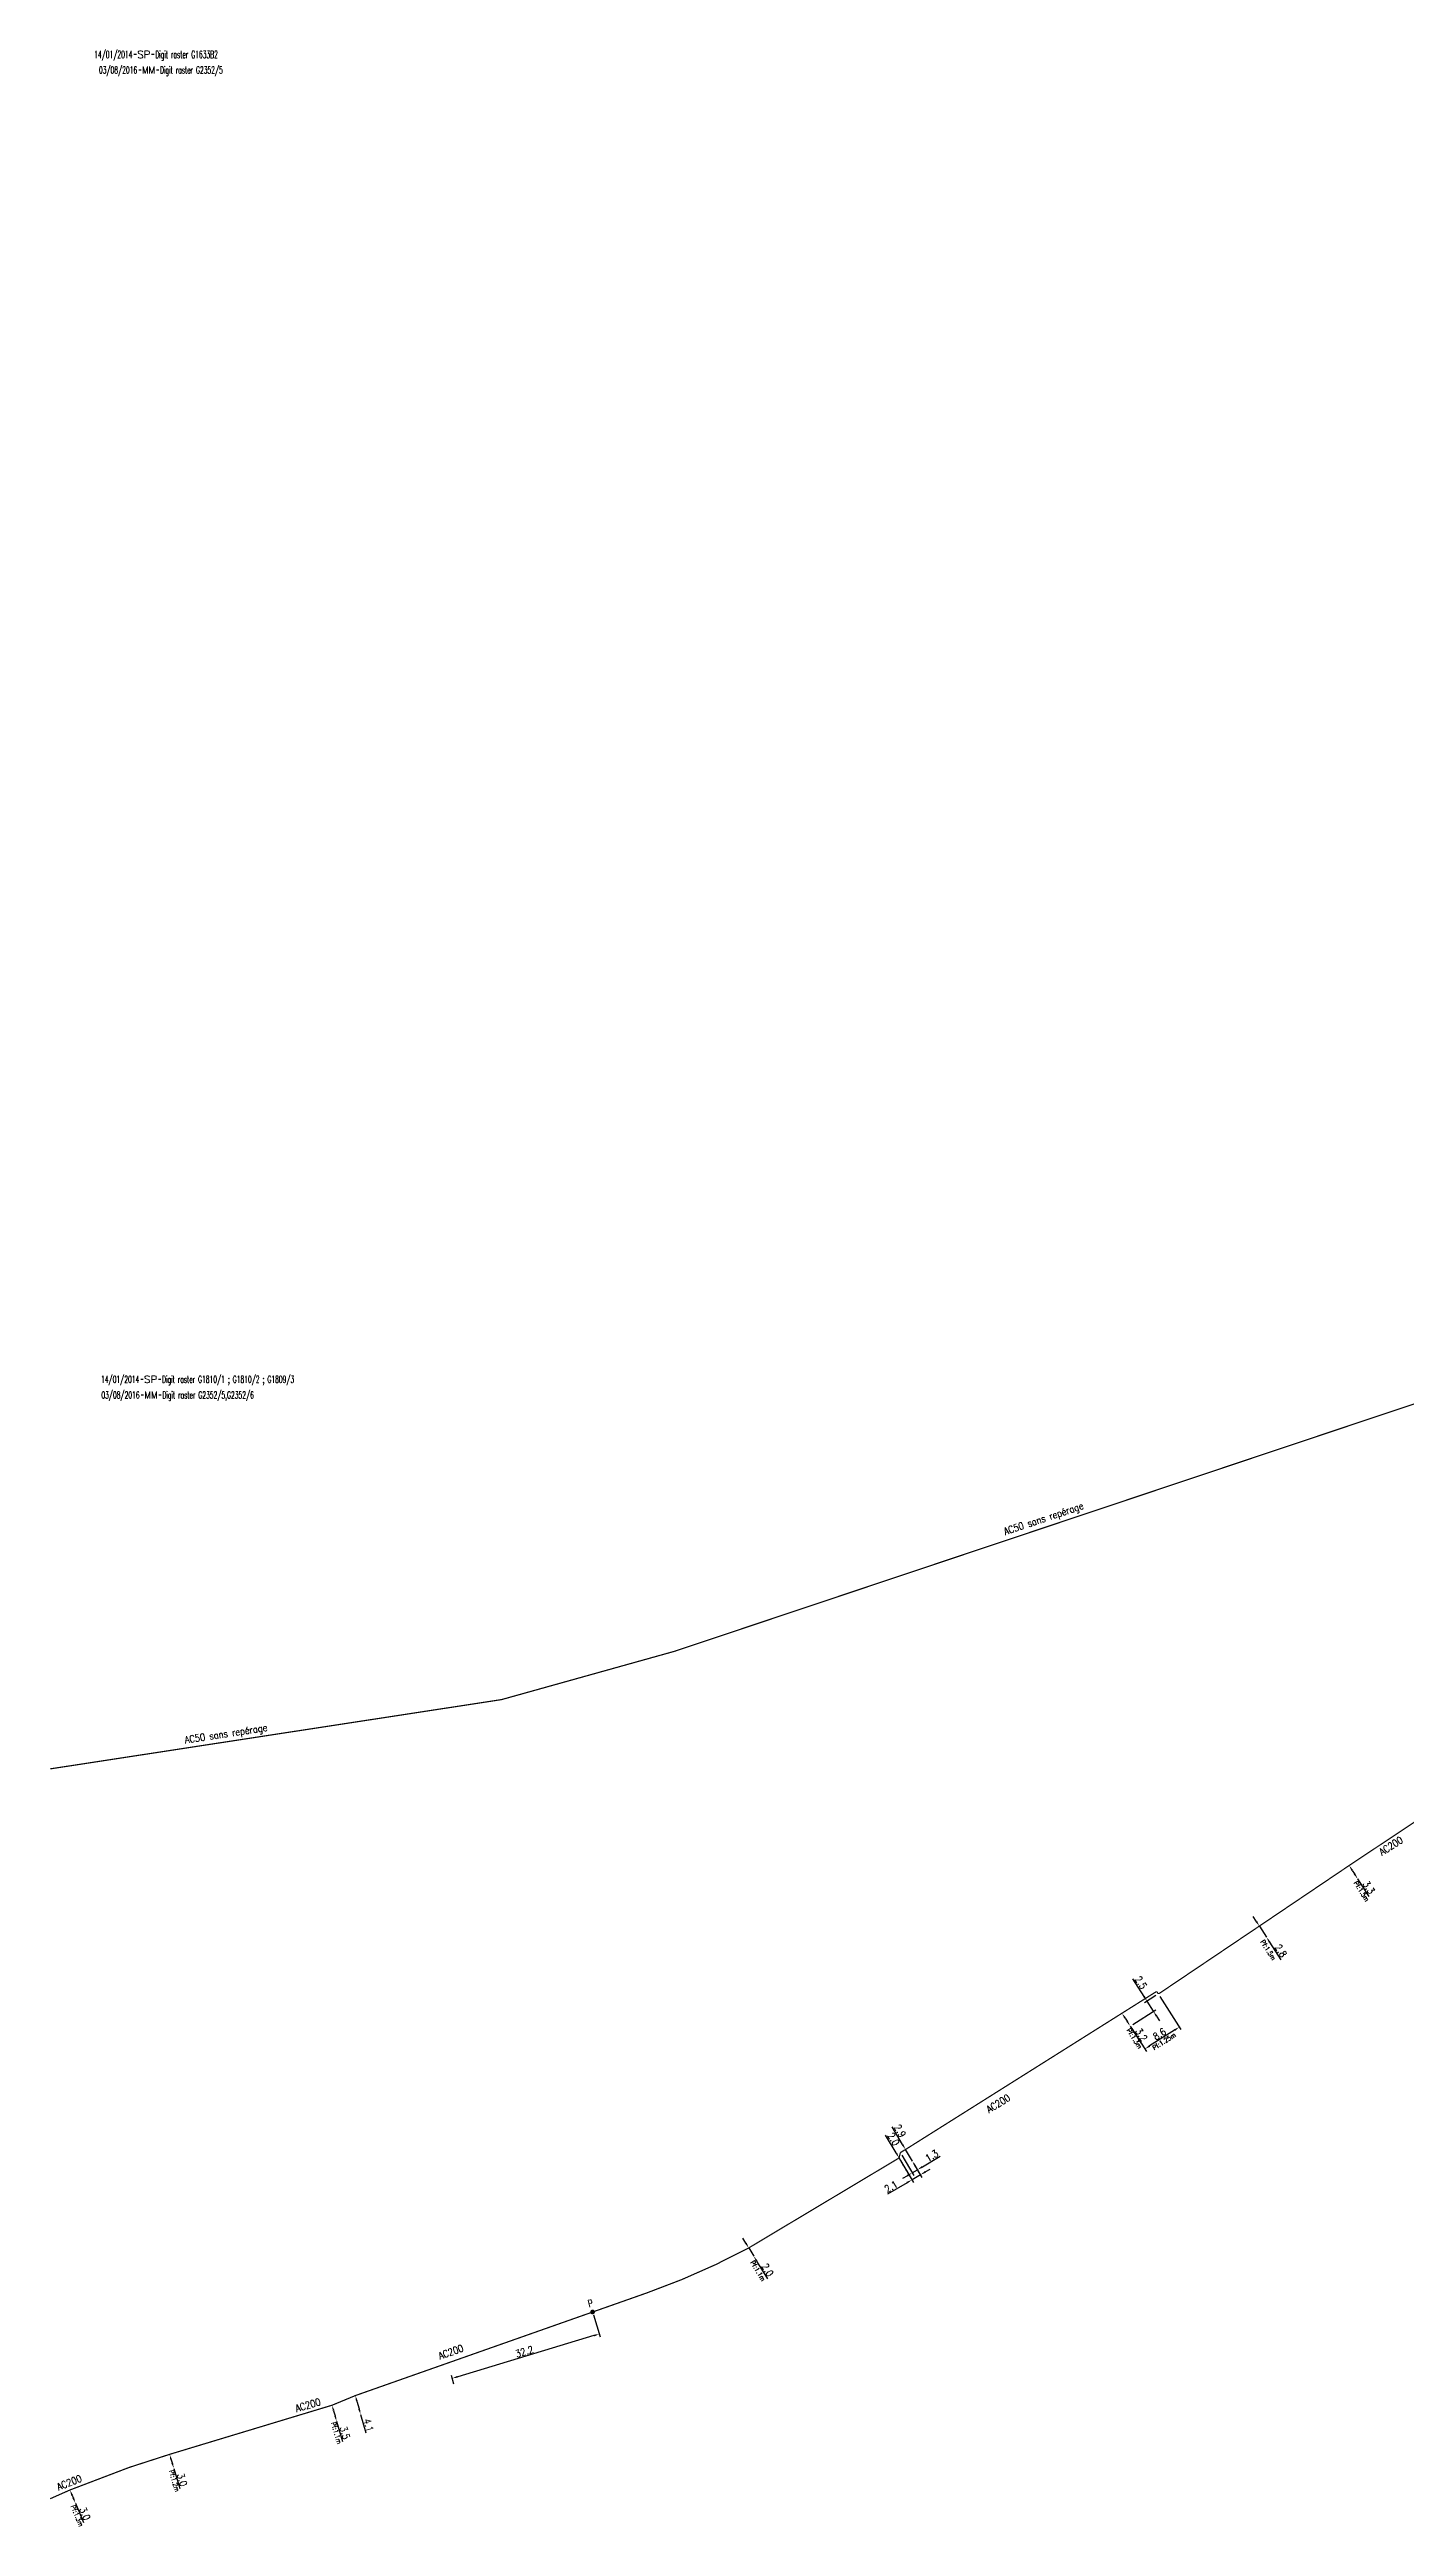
# Model space of a CAD drawing. Header units: millimetres. Extents: x 132993 to 134000, y 129004 to 130000.
# Drawn here: x 133000 to 133284, y 129471 to 129990 of the extents above; entities that cross this region are included whole.
import ezdxf
from ezdxf.enums import TextEntityAlignment as Align

# ---------------------------------------------------------------- set-up
doc = ezdxf.new("R2010")
doc.units = ezdxf.units.MM
doc.header["$PDMODE"] = 34
doc.layers.get('0').update_dxf_attribs({"linetype": 'CONTINUOUS'})
doc.layers.get('DefPoints').update_dxf_attribs({"linetype": 'CONTINUOUS', "lineweight": 0})
for name, color, linetype in [('G_120', 4, 'CONTINUOUS'), ('G_300', 7, 'CONTINUOUS'), ('G_910', 7, 'CONTINUOUS')]:
    doc.layers.add(name, color=color, linetype=linetype)
doc.styles.add('G_ROMANS', font='ROMANS.SHX', dxfattribs={"width": 0.75})
doc.styles.get("Standard").update_dxf_attribs({"font": 'romans.shx', "width": 0.85})
doc.linetypes.add('G_CROSS_COUNTRY', pattern='A,8,-7.08,["CROSS COUNTRY",Standard,S=1,R=0,X=-6.34,Y=-0.5],-7.08', length=22.16)
doc.linetypes.add('G_typB_AP', pattern='A,5,-0.3,["o",Standard,S=1.5,R=0,X=0,Y=-0.5],-1.65', length=6.95)
doc.dimstyles.get("Standard").update_dxf_attribs({"dimtxt": 1.5, "dimasz": 1.2, "dimexe": 0.625, "dimexo": 0.625, "dimgap": 0.25, "dimtad": 1, "dimdec": 1, "dimzin": 0, "dimdsep": 46, "dimtxsty": 'Standard', "dimcen": -0.5, "dimadec": 0, "dimazin": 0, "dimtfac": 1, "dimtdec": 1, "dimtmove": 0, "dimatfit": 3, "dimfxl": 0, "dimtolj": 1, "dimtzin": 0, "dimarcsym": 0})

# ---------------------------------------------------------------- blocks, each defined once
blk = doc.blocks.new('*D133')
at = {"layer": 'DefPoints', "color": 0, "linetype": 'Continuous', "transparency": 16777216}
for p in [(133272.36, 129609.09), (133274.14, 129606.31), (133274.14, 129606.31)]:
    blk.add_point(p, dxfattribs=at)
at = {"layer": 'G_120', "color": 0, "linetype": 'Continuous', "lineweight": -2, "transparency": 16777216}
for p, q in [((133273.01, 129608.08), (133273.49, 129607.32)), ((133274.14, 129606.31), (133276.49, 129602.63))]:
    blk.add_line(p, q, dxfattribs=at)
at = {"layer": 'G_120', "color": 0, "linetype": 'Continuous', "transparency": 16777216}
for points in [[(133273.17, 129608.19), (133272.84, 129607.97), (133272.36, 129609.09)], [(133273.66, 129607.43), (133273.32, 129607.21), (133274.14, 129606.31)]]:
    blk.add_solid(points, dxfattribs=at)
at = {"layer": 'G_120', "color": 0, "linetype": 'Continuous', "transparency": 16777216, "insert": (133276.48, 129604.5), "char_height": 1.5, "attachment_point": 5, "rotation": 302.5698}
blk.add_mtext('\\A1;3.3', dxfattribs=at)
blk = doc.blocks.new('*D142')
at = {"layer": 'DefPoints', "color": 0, "linetype": 'Continuous', "transparency": 16777216}
for p in [(133146.47, 129528.91), (133147.51, 129527.2), (133147.51, 129527.2)]:
    blk.add_point(p, dxfattribs=at)
at = {"layer": 'G_120', "color": 0, "linetype": 'Continuous', "lineweight": -2, "transparency": 16777216}
for p, q in [((133145.86, 129529.94), (133145.24, 129530.97)), ((133146.47, 129528.91), (133147.51, 129527.2)), ((133148.13, 129526.17), (133150.38, 129522.43))]:
    blk.add_line(p, q, dxfattribs=at)
at = {"layer": 'G_120', "color": 0, "linetype": 'Continuous', "transparency": 16777216}
for points in [[(133146.03, 129530.04), (133145.68, 129529.84), (133146.47, 129528.91)], [(133148.3, 129526.28), (133147.96, 129526.07), (133147.51, 129527.2)]]:
    blk.add_solid(points, dxfattribs=at)
at = {"layer": 'G_120', "color": 0, "linetype": 'Continuous', "transparency": 16777216, "insert": (133150.42, 129524.3), "char_height": 1.5, "attachment_point": 5, "rotation": 301.0828}
blk.add_mtext('\\A1;2.0', dxfattribs=at)
blk = doc.blocks.new('*D143')
at = {"layer": 'DefPoints', "color": 0, "linetype": 'Continuous', "transparency": 16777216}
for p in [(133113.74, 129515.48), (133084.3, 129501.57), (133084.86, 129499.73)]:
    blk.add_point(p, dxfattribs=at)
at = {"layer": 'G_300', "color": 0, "linetype": 'Continuous', "lineweight": -2, "transparency": 16777216}
for p, q in [((133113.92, 129514.88), (133115.31, 129510.27)), ((133113.98, 129510.52), (133085.45, 129501.91)), ((133084.67, 129500.33), (133084.12, 129502.17))]:
    blk.add_line(p, q, dxfattribs=at)
at = {"layer": 'G_300', "color": 0, "linetype": 'Continuous', "transparency": 16777216}
for points in [[(133113.92, 129510.71), (133114.04, 129510.33), (133115.13, 129510.86)], [(133085.39, 129502.1), (133085.51, 129501.72), (133084.3, 129501.57)]]:
    blk.add_solid(points, dxfattribs=at)
at = {"layer": 'G_300', "color": 0, "linetype": 'Continuous', "transparency": 16777216, "insert": (133099.43, 129507.17), "char_height": 1.5, "attachment_point": 5, "rotation": 16.783}
blk.add_mtext('\\A1;32.2', dxfattribs=at)
blk = doc.blocks.new('*D144')
at = {"layer": 'DefPoints', "color": 0, "linetype": 'Continuous', "transparency": 16777216}
for p in [(133063.99, 129497.95), (133065.1, 129494), (133065.1, 129494)]:
    blk.add_point(p, dxfattribs=at)
at = {"layer": 'G_120', "color": 0, "linetype": 'Continuous', "lineweight": -2, "transparency": 16777216}
for p, q in [((133064.31, 129496.79), (133064.77, 129495.16)), ((133065.1, 129494), (133066.18, 129490.15))]:
    blk.add_line(p, q, dxfattribs=at)
at = {"layer": 'G_120', "color": 0, "linetype": 'Continuous', "transparency": 16777216}
for points in [[(133064.5, 129496.85), (133064.12, 129496.74), (133063.99, 129497.95)], [(133064.97, 129495.21), (133064.58, 129495.1), (133065.1, 129494)]]:
    blk.add_solid(points, dxfattribs=at)
at = {"layer": 'G_120', "color": 0, "linetype": 'Continuous', "transparency": 16777216, "insert": (133066.77, 129491.77), "char_height": 1.5, "attachment_point": 5, "rotation": 285.7307}
blk.add_mtext('\\A1;4.1', dxfattribs=at)
blk = doc.blocks.new('*D145')
at = {"layer": 'DefPoints', "color": 0, "linetype": 'Continuous', "transparency": 16777216}
for p in [(133059.11, 129495.93), (133060.07, 129492.57), (133060.07, 129492.57)]:
    blk.add_point(p, dxfattribs=at)
at = {"layer": 'G_120', "color": 0, "linetype": 'Continuous', "lineweight": -2, "transparency": 16777216}
for p, q in [((133059.44, 129494.78), (133059.74, 129493.72)), ((133060.07, 129492.57), (133061.27, 129488.36))]:
    blk.add_line(p, q, dxfattribs=at)
at = {"layer": 'G_120', "color": 0, "linetype": 'Continuous', "transparency": 16777216}
for points in [[(133059.63, 129494.83), (133059.25, 129494.72), (133059.11, 129495.93)], [(133059.93, 129493.77), (133059.55, 129493.66), (133060.07, 129492.57)]]:
    blk.add_solid(points, dxfattribs=at)
at = {"layer": 'G_120', "color": 0, "linetype": 'Continuous', "transparency": 16777216, "insert": (133061.8, 129490.16), "char_height": 1.5, "attachment_point": 5, "rotation": 285.9611}
blk.add_mtext('\\A1;3.5', dxfattribs=at)
blk = doc.blocks.new('*D146')
at = {"layer": 'DefPoints', "color": 0, "linetype": 'Continuous', "transparency": 16777216}
for p in [(133025.05, 129485.63), (133025.93, 129482.68), (133025.93, 129482.68)]:
    blk.add_point(p, dxfattribs=at)
at = {"layer": 'G_120', "color": 0, "linetype": 'Continuous', "lineweight": -2, "transparency": 16777216}
for p, q in [((133025.39, 129484.48), (133025.59, 129483.83)), ((133025.93, 129482.68), (133027.17, 129478.49))]:
    blk.add_line(p, q, dxfattribs=at)
at = {"layer": 'G_120', "color": 0, "linetype": 'Continuous', "transparency": 16777216}
for points in [[(133025.59, 129484.53), (133025.2, 129484.42), (133025.05, 129485.63)], [(133025.78, 129483.89), (133025.39, 129483.77), (133025.93, 129482.68)]]:
    blk.add_solid(points, dxfattribs=at)
at = {"layer": 'G_120', "color": 0, "linetype": 'Continuous', "transparency": 16777216, "insert": (133027.67, 129480.29), "char_height": 1.5, "attachment_point": 5, "rotation": 286.472}
blk.add_mtext('\\A1;3.0', dxfattribs=at)
blk = doc.blocks.new('*D147')
at = {"layer": 'DefPoints', "color": 0, "linetype": 'Continuous', "transparency": 16777216}
for p in [(133004.16, 129478.16), (133004.16, 129478.16), (133005.31, 129475.39)]:
    blk.add_point(p, dxfattribs=at)
at = {"layer": 'G_120', "color": 0, "linetype": 'Continuous', "lineweight": -2, "transparency": 16777216}
for p, q in [((133004.62, 129477.05), (133004.85, 129476.49)), ((133005.31, 129475.39), (133006.97, 129471.35))]:
    blk.add_line(p, q, dxfattribs=at)
at = {"layer": 'G_120', "color": 0, "linetype": 'Continuous', "transparency": 16777216}
for points in [[(133004.8, 129477.12), (133004.43, 129476.97), (133004.16, 129478.16)], [(133005.03, 129476.57), (133004.66, 129476.42), (133005.31, 129475.39)]]:
    blk.add_solid(points, dxfattribs=at)
at = {"layer": 'G_120', "color": 0, "linetype": 'Continuous', "transparency": 16777216, "insert": (133007.29, 129473.19), "char_height": 1.5, "attachment_point": 5, "rotation": 292.441}
blk.add_mtext('\\A1;3.0', dxfattribs=at)
blk = doc.blocks.new('G_300_12')
at = {"color": 0, "linetype": 'Continuous', "lineweight": 0, "const_width": 0.497, "flags": 128}
blk.add_lwpolyline([(-0.25, 0, 1), (0.25, 0, 1)], format="xyb", close=True, dxfattribs=at)
at = {"color": 0, "linetype": 'Continuous', "lineweight": 0, "style": 'G_ROMANS', "width": 0.75}
blk.add_text('P', height=1.5, dxfattribs=at).set_placement((0, 1.85), align=Align.MIDDLE)
at = {"color": 0, "linetype": 'Continuous', "lineweight": 0, "style": 'G_ROMANS', "width": 0.75, "flags": 3}
for tag, p in [('DEF_LEG', (0, -5)), ('DEF_COUP', (0, -7.5)), ('DEF_TYPE', (0, -10))]:
    blk.add_attdef(tag, text='', height=1.2, dxfattribs=at).set_placement(p, align=Align.MIDDLE)
blk = doc.blocks.new('*D148')
at = {"layer": 'DefPoints', "color": 0, "linetype": 'Continuous', "transparency": 16777216}
for p in [(133179.34, 129549.54), (133180.79, 129547.09), (133180.79, 129547.09)]:
    blk.add_point(p, dxfattribs=at)
at = {"layer": 'G_120', "color": 0, "linetype": 'Continuous', "lineweight": -2, "transparency": 16777216}
for p, q in [((133178.73, 129550.58), (133176.54, 129554.29)), ((133180.79, 129547.09), (133179.34, 129549.54)), ((133181.4, 129546.06), (133182.01, 129545.02))]:
    blk.add_line(p, q, dxfattribs=at)
at = {"layer": 'G_120', "color": 0, "linetype": 'Continuous', "transparency": 16777216}
for points in [[(133178.9, 129550.68), (133178.56, 129550.48), (133179.34, 129549.54)], [(133181.57, 129546.16), (133181.23, 129545.96), (133180.79, 129547.09)]]:
    blk.add_solid(points, dxfattribs=at)
at = {"layer": 'G_120', "color": 0, "linetype": 'Continuous', "transparency": 16777216, "insert": (133178.19, 129553.46), "char_height": 1.5, "attachment_point": 5, "rotation": 300.5438}
blk.add_mtext('\\A1;2.9', dxfattribs=at)
blk = doc.blocks.new('*D149')
at = {"layer": 'DefPoints', "color": 0, "linetype": 'Continuous', "transparency": 16777216}
for p in [(133178.26, 129548.91), (133180.79, 129547.09), (133181.85, 129545.3)]:
    blk.add_point(p, dxfattribs=at)
at = {"layer": 'G_120', "color": 0, "linetype": 'Continuous', "lineweight": -2, "transparency": 16777216}
for p, q in [((133178.58, 129548.37), (133181.09, 129544.13)), ((133179.74, 129544.06), (133178.7, 129543.45)), ((133180.77, 129544.67), (133181.85, 129545.3)), ((133181.11, 129546.55), (133182.16, 129544.76)), ((133182.88, 129545.91), (133186.63, 129548.13))]:
    blk.add_line(p, q, dxfattribs=at)
at = {"layer": 'G_120', "color": 0, "linetype": 'Continuous', "transparency": 16777216}
for points in [[(133179.63, 129544.23), (133179.84, 129543.88), (133180.77, 129544.67)], [(133182.78, 129546.08), (133182.98, 129545.74), (133181.85, 129545.3)]]:
    blk.add_solid(points, dxfattribs=at)
at = {"layer": 'G_120', "color": 0, "linetype": 'Continuous', "transparency": 16777216, "insert": (133184.84, 129548.23), "char_height": 1.5, "attachment_point": 5, "rotation": 30.5438}
blk.add_mtext('\\A1;1.3', dxfattribs=at)
blk = doc.blocks.new('*D150')
at = {"layer": 'DefPoints', "color": 0, "linetype": 'Continuous', "transparency": 16777216}
for p in [(133178, 129547.78), (133180.79, 129547.09), (133182.47, 129544.24)]:
    blk.add_point(p, dxfattribs=at)
at = {"layer": 'G_120', "color": 0, "linetype": 'Continuous', "lineweight": -2, "transparency": 16777216}
for p, q in [((133178.32, 129547.25), (133181.02, 129542.66)), ((133182.47, 129544.24), (133180.71, 129543.2)), ((133181.11, 129546.55), (133182.79, 129543.7)), ((133183.5, 129544.85), (133184.54, 129545.46)), ((133179.67, 129542.59), (133175.59, 129540.18))]:
    blk.add_line(p, q, dxfattribs=at)
at = {"layer": 'G_120', "color": 0, "linetype": 'Continuous', "transparency": 16777216}
for points in [[(133183.4, 129545.02), (133183.61, 129544.68), (133182.47, 129544.24)], [(133179.57, 129542.76), (133179.77, 129542.42), (133180.71, 129543.2)]]:
    blk.add_solid(points, dxfattribs=at)
at = {"layer": 'G_120', "color": 0, "linetype": 'Continuous', "transparency": 16777216, "insert": (133176.29, 129541.76), "char_height": 1.5, "attachment_point": 5, "rotation": 30.5438}
blk.add_mtext('\\A1;2.1', dxfattribs=at)
blk = doc.blocks.new('*D151')
at = {"layer": 'DefPoints', "color": 0, "linetype": 'Continuous', "transparency": 16777216}
for p in [(133178, 129547.78), (133179.02, 129546.06), (133179.02, 129546.06)]:
    blk.add_point(p, dxfattribs=at)
at = {"layer": 'G_120', "color": 0, "linetype": 'Continuous', "lineweight": -2, "transparency": 16777216}
for p, q in [((133177.39, 129548.82), (133175.17, 129552.58)), ((133179.02, 129546.06), (133178, 129547.78)), ((133179.63, 129545.03), (133180.24, 129543.99))]:
    blk.add_line(p, q, dxfattribs=at)
at = {"layer": 'G_120', "color": 0, "linetype": 'Continuous', "transparency": 16777216}
for points in [[(133177.56, 129548.92), (133177.22, 129548.72), (133178, 129547.78)], [(133179.8, 129545.13), (133179.45, 129544.93), (133179.02, 129546.06)]]:
    blk.add_solid(points, dxfattribs=at)
at = {"layer": 'G_120', "color": 0, "linetype": 'Continuous', "transparency": 16777216, "insert": (133176.84, 129551.72), "char_height": 1.5, "attachment_point": 5, "rotation": 300.5438}
blk.add_mtext('\\A1;2.0', dxfattribs=at)
blk = doc.blocks.new('*D152')
at = {"layer": 'DefPoints', "color": 0, "linetype": 'Continuous', "transparency": 16777216}
for p in [(133224.73, 129578.12), (133226.45, 129575.42), (133226.45, 129575.42)]:
    blk.add_point(p, dxfattribs=at)
at = {"layer": 'G_120', "color": 0, "linetype": 'Continuous', "lineweight": -2, "transparency": 16777216}
for p, q in [((133225.38, 129577.11), (133225.81, 129576.44)), ((133226.45, 129575.42), (133228.8, 129571.73))]:
    blk.add_line(p, q, dxfattribs=at)
at = {"layer": 'G_120', "color": 0, "linetype": 'Continuous', "transparency": 16777216}
for points in [[(133225.54, 129577.22), (133225.21, 129577), (133224.73, 129578.12)], [(133225.97, 129576.54), (133225.64, 129576.33), (133226.45, 129575.42)]]:
    blk.add_solid(points, dxfattribs=at)
at = {"layer": 'G_120', "color": 0, "linetype": 'Continuous', "transparency": 16777216, "insert": (133228.79, 129573.61), "char_height": 1.5, "attachment_point": 5, "rotation": 302.4567}
blk.add_mtext('\\A1;3.2', dxfattribs=at)
blk = doc.blocks.new('*D153')
at = {"layer": 'DefPoints', "color": 0, "linetype": 'Continuous', "transparency": 16777216}
for p in [(133232.35, 129582.18), (133226.45, 129575.42), (133229.51, 129570.61)]:
    blk.add_point(p, dxfattribs=at)
at = {"layer": 'G_120', "color": 0, "linetype": 'Continuous', "lineweight": -2, "transparency": 16777216}
for p, q in [((133232.68, 129581.65), (133237.1, 129574.7)), ((133226.78, 129574.9), (133229.85, 129570.08)), ((133235.75, 129574.58), (133230.52, 129571.25))]:
    blk.add_line(p, q, dxfattribs=at)
at = {"layer": 'G_120', "color": 0, "linetype": 'Continuous', "transparency": 16777216}
for points in [[(133235.65, 129574.75), (133235.86, 129574.41), (133236.77, 129575.22)], [(133230.42, 129571.42), (133230.63, 129571.08), (133229.51, 129570.61)]]:
    blk.add_solid(points, dxfattribs=at)
at = {"layer": 'G_120', "color": 0, "linetype": 'Continuous', "transparency": 16777216, "insert": (133232.6, 129573.76), "char_height": 1.5, "attachment_point": 5, "rotation": 32.4567}
blk.add_mtext('\\A1;8.6', dxfattribs=at)
blk = doc.blocks.new('*D154')
at = {"layer": 'DefPoints', "color": 0, "linetype": 'Continuous', "transparency": 16777216}
for p in [(133232.36, 129582.15), (133226.45, 129575.42), (133231.33, 129578.53)]:
    blk.add_point(p, dxfattribs=at)
at = {"layer": 'G_120', "color": 0, "linetype": 'Continuous', "lineweight": -2, "transparency": 16777216}
for p, q in [((133229.35, 129581.65), (133227, 129585.34)), ((133231.84, 129581.81), (133229.46, 129580.3)), ((133231.33, 129578.53), (133229.99, 129580.64)), ((133226.98, 129575.76), (133231.86, 129578.86)), ((133231.98, 129577.52), (133232.62, 129576.5))]:
    blk.add_line(p, q, dxfattribs=at)
at = {"layer": 'G_120', "color": 0, "linetype": 'Continuous', "transparency": 16777216}
for points in [[(133229.52, 129581.76), (133229.18, 129581.54), (133229.99, 129580.64)], [(133232.14, 129577.62), (133231.81, 129577.41), (133231.33, 129578.53)]]:
    blk.add_solid(points, dxfattribs=at)
at = {"layer": 'G_120', "color": 0, "linetype": 'Continuous', "transparency": 16777216, "insert": (133228.7, 129584.54), "char_height": 1.5, "attachment_point": 5, "rotation": 302.4567}
blk.add_mtext('\\A1;2.5', dxfattribs=at)
blk = doc.blocks.new('*D155')
at = {"layer": 'DefPoints', "color": 0, "linetype": 'Continuous', "transparency": 16777216}
for p in [(133253.53, 129596.39), (133255.04, 129594.04), (133255.04, 129594.04)]:
    blk.add_point(p, dxfattribs=at)
at = {"layer": 'G_120', "color": 0, "linetype": 'Continuous', "lineweight": -2, "transparency": 16777216}
for p, q in [((133252.88, 129597.4), (133252.23, 129598.41)), ((133253.53, 129596.39), (133255.04, 129594.04)), ((133255.69, 129593.03), (133258.05, 129589.35))]:
    blk.add_line(p, q, dxfattribs=at)
at = {"layer": 'G_120', "color": 0, "linetype": 'Continuous', "transparency": 16777216}
for points in [[(133253.05, 129597.51), (133252.71, 129597.29), (133253.53, 129596.39)], [(133255.86, 129593.14), (133255.52, 129592.92), (133255.04, 129594.04)]]:
    blk.add_solid(points, dxfattribs=at)
at = {"layer": 'G_120', "color": 0, "linetype": 'Continuous', "transparency": 16777216, "insert": (133258.04, 129591.22), "char_height": 1.5, "attachment_point": 5, "rotation": 302.7293}
blk.add_mtext('\\A1;2.8', dxfattribs=at)
blk = doc.blocks.new('GIS_MODF')
at = {"color": 0, "linetype": 'Continuous', "flags": 128}
for points in [[(-2.18, -0.01), (-1.68, -0.01)], [(1.52, -0.01), (2.02, -0.01)]]:
    blk.add_lwpolyline(points, dxfattribs=at)
at = {"color": 0, "linetype": 'Continuous', "width": 0.5}
blk.add_attdef('DATE', text='', height=1.5, dxfattribs=at).set_placement((-2.5, -0.8), align=Align.RIGHT)
at = {"color": 0, "linetype": 'Continuous', "width": 1.771291}
blk.add_attdef('USER', text='', height=1.5, dxfattribs=at).set_placement((-1.51, -0.8), (1.28, -0.8), align=Align.FIT)
at = {"color": 0, "linetype": 'Continuous', "width": 0.5}
blk.add_attdef('DESC', (2.29, -0.8), '', height=1.5, dxfattribs=at)

msp = doc.modelspace()

# ---------------------------------------------------------------- linework, layer by layer
at = {"layer": 'G_120', "linetype": 'G_CROSS_COUNTRY', "flags": 128}
msp.add_lwpolyline([(133000, 129629.35, 0.25, 0.25, 0), (133000, 129629.35, 0.25, 0.25, 0), (133094.65, 129643.88, 0.25, 0.25, 0), (133130.96, 129654.02, 0.25, 0.25, 0), (133326.06, 129719.28, 0.25, 0.25, 0), (133349.79, 129733.79, 0.25, 0.25, 0), (133362.3, 129747.24, 0.25, 0.25, 0), (133375.93, 129763.56, 0.25, 0.25, 0), (133383.25, 129775.97, 0.25, 0.25, 0), (133388.43, 129788.35, 0.25, 0.25, 0), (133394.94, 129811.23, 0.25, 0.25, 0), (133416.28, 129903.03, 0.25, 0.25, 0), (133421.25, 129923.1, 0, 0, 0)], format="xyseb", dxfattribs=at)
at = {"layer": 'G_120', "linetype": 'G_typB_AP', "const_width": 0.25, "flags": 128}
msp.add_lwpolyline([(133831.86, 129653.15), (133829.57, 129652.27), (133808.08, 129665.57), (133790.76, 129676.29), (133785.26, 129679.21), (133785.06, 129679.25), (133767.5, 129683.71), (133761.52, 129684.2), (133751.95, 129682.83), (133748.63, 129681.83), (133738.14, 129678.66), (133716.46, 129671.1), (133714.36, 129670.37), (133704.06, 129666.84), (133704.06, 129666.84), (133704.06, 129666.84), (133704.06, 129666.84), (133699.08, 129665.14), (133686.38, 129663.25), (133686.38, 129663.25), (133610.78, 129667.16), (133610.78, 129667.16, 0.026949), (133592.48, 129667.46), (133592.48, 129667.46), (133586.59, 129667.17), (133550.71, 129663.18), (133550.71, 129663.18, 0.031415), (133532.04, 129659.67), (133523.72, 129657.56), (133501.14, 129651.73), (133492.43, 129649.31), (133475.67, 129644.65), (133440.64, 129635.52), (133425.32, 129632.2), (133336.42, 129627.33), (133317.34, 129625.74), (133291.78, 129621.96), (133291.08, 129621.54), (133272.36, 129609.09), (133253.53, 129596.39), (133253.53, 129596.39), (133232.58, 129582.29, -0.421964), (133232.23, 129582.36), (133232.14, 129582.49, 0.412875), (133231.8, 129582.57), (133224.73, 129578.12), (133200.08, 129562.6), (133179.34, 129549.54), (133179.34, 129549.54), (133179.34, 129549.54), (133178.45, 129549.02, 0.204518), (133178.22, 129548.7), (133178.05, 129547.99, -0.202887), (133177.82, 129547.67), (133146.47, 129528.91), (133146.47, 129528.91), (133146.47, 129528.91, -0.038329), (133125.17, 129519.5), (133063.99, 129497.95), (133059.11, 129495.93), (133025.05, 129485.63), (133016.58, 129482.89), (133004.16, 129478.16), (133000, 129476.32)], format="xyb", dxfattribs=at)

# ---------------------------------------------------------------- block references
at = {"layer": 'G_300', "rotation": 14.20083973320499}
msp.add_blockref('G_300_12', (133113.74, 129515.48), dxfattribs=at)
at = {"layer": 'G_910'}
ref = msp.add_blockref('GIS_MODF', (133019.76, 129988.86), dxfattribs=at)
ref.add_attrib('DATE', '14/01/2014', dxfattribs={"layer": '0', "color": 0, "linetype": 'Continuous', "height": 1.5, "width": 0.5}).set_placement((133017.25, 129988.06), align=Align.RIGHT)
ref.add_attrib('USER', 'SP', dxfattribs={"layer": '0', "color": 0, "linetype": 'Continuous', "height": 1.5, "width": 1.025485}).set_placement((133018.25, 129988.06), (133021.03, 129988.06), align=Align.FIT)
ref.add_attrib('DESC', 'Digit raster G1633B2', (133022.05, 129988.06), dxfattribs={"layer": '0', "color": 0, "linetype": 'Continuous', "height": 1.5, "width": 0.5})
ref = msp.add_blockref('GIS_MODF', (133020.75, 129985.6), dxfattribs=at)
ref.add_attrib('DATE', '03/08/2016', dxfattribs={"layer": '0', "color": 0, "linetype": 'Continuous', "height": 1.5, "width": 0.5}).set_placement((133018.25, 129984.8), align=Align.RIGHT)
ref.add_attrib('USER', 'MM', dxfattribs={"layer": '0', "color": 0, "linetype": 'Continuous', "height": 1.5, "width": 0.885646}).set_placement((133019.24, 129984.8), (133022.03, 129984.8), align=Align.FIT)
ref.add_attrib('DESC', 'Digit raster G2352/5', (133023.04, 129984.8), dxfattribs={"layer": '0', "color": 0, "linetype": 'Continuous', "height": 1.5, "width": 0.5})
ref = msp.add_blockref('GIS_MODF', (133021.19, 129711.09), dxfattribs=at)
ref.add_attrib('DATE', '14/01/2014', dxfattribs={"layer": '0', "color": 0, "linetype": 'Continuous', "height": 1.5, "width": 0.5}).set_placement((133018.69, 129710.29), align=Align.RIGHT)
ref.add_attrib('USER', 'SP', dxfattribs={"layer": '0', "color": 0, "linetype": 'Continuous', "height": 1.5, "width": 1.025485}).set_placement((133019.68, 129710.29), (133022.47, 129710.29), align=Align.FIT)
ref.add_attrib('DESC', 'Digit raster G1810/1 ; G1810/2 ; G1809/3', (133023.48, 129710.29), dxfattribs={"layer": '0', "color": 0, "linetype": 'Continuous', "height": 1.5, "width": 0.5})
ref = msp.add_blockref('GIS_MODF', (133021.25, 129707.81), dxfattribs=at)
ref.add_attrib('DATE', '03/08/2016', dxfattribs={"layer": '0', "color": 0, "linetype": 'Continuous', "height": 1.5, "width": 0.5}).set_placement((133018.75, 129707.01), align=Align.RIGHT)
ref.add_attrib('USER', 'MM', dxfattribs={"layer": '0', "color": 0, "linetype": 'Continuous', "height": 1.5, "width": 0.885646}).set_placement((133019.75, 129707.01), (133022.53, 129707.01), align=Align.FIT)
ref.add_attrib('DESC', 'Digit raster G2352/5,G2352/6', (133023.54, 129707.01), dxfattribs={"layer": '0', "color": 0, "linetype": 'Continuous', "height": 1.5, "width": 0.5})

# ---------------------------------------------------------------- texts
at = {"layer": 'G_120', "linetype": 'Continuous', "width": 0.85}
for s, rotation, p in [('AC50 sans repérage', 18.4938, (133200.23, 129678.37)), ('AC50 sans repérage', 8.7298, (133028.34, 129634.68)), ('AC200', 31.5236, (133196.87, 129557.15)), ('AC200', 19.4061, (133081.71, 129505.5)), ('AC200', 16.4223, (133051.67, 129494.48)), ('AC200', 21.2569, (133001.76, 129478.04))]:
    msp.add_text(s, height=1.5, rotation=rotation, dxfattribs=at).set_placement(p)
msp.add_text('AC200', height=1.5, rotation=32.4001, dxfattribs=at).set_placement((133281.13, 129613.21), align=Align.MIDDLE)
at = {"layer": 'G_120', "linetype": 'Continuous', "char_height": 1}
for s, insert, attachment_point, rotation in [('Pf:1.5m', (133273.28, 129605.42), 7, 302.5698), ('Pf:1.5m', (133253.68, 129593.09), 7, 302.7293), ('Pf:1.3m', (133225.64, 129574.56), 7, 302.4567), ('Pf:1.25m', (133231.51, 129570.34), 7, 32.4567), ('\\A1;Pf:1.1m', (133147.61, 129526.38), 1, 301.0828), ('Pf:1.1m', (133060.19, 129487.7), 9, 286.0145), ('Pf:1.2m', (133026.23, 129477.67), 9, 286.5201), ('Pf:1.3m', (133006.1, 129470.38), 9, 292.441)]:
    msp.add_mtext(s, dxfattribs=dict(at, insert=insert, attachment_point=attachment_point, rotation=rotation))

# ---------------------------------------------------------------- dimensions: what is measured, and where the dimension line sits
at = {"layer": 'G_120', "linetype": 'Continuous'}
for base, p1, p2, angle, picture, middle in [((133274.14, 129606.31), (133272.36, 129609.09), (133274.14, 129606.31), 122.5698, '*D133', (133275.64, 129603.96)), ((133255.04, 129594.04), (133253.53, 129596.39), (133255.04, 129594.04), 122.7293, '*D155', (133257.2, 129590.68)), ((133231.33, 129578.53), (133232.36, 129582.15), (133226.45, 129575.42), 122.4567, '*D154', (133227.85, 129584)), ((133229.51, 129570.61), (133232.35, 129582.18), (133226.45, 129575.42), 32.4567, '*D153', (133233.14, 129572.92)), ((133226.45, 129575.42), (133224.73, 129578.12), (133226.45, 129575.42), 122.4567, '*D152', (133227.94, 129573.07)), ((133180.79, 129547.09), (133179.34, 129549.54), (133180.79, 129547.09), 120.5438, '*D148', (133177.33, 129552.95)), ((133179.02, 129546.06), (133178, 129547.78), (133179.02, 129546.06), 120.5438, '*D151', (133175.97, 129551.22)), ((133181.84551, 129545.301194), (133178.264945, 129548.909497), (133180.789857, 129547.090207), 210.543816, '*D149', (133185.346854, 129547.367252)), ((133182.47, 129544.24), (133178, 129547.78), (133180.79, 129547.09), 210.5438, '*D150', (133176.8, 129540.89)), ((133147.51, 129527.2), (133146.47, 129528.91), (133147.51, 129527.2), 121.0828, '*D142', (133149.56, 129523.79)), ((133065.1, 129494), (133063.99, 129497.95), (133065.1, 129494), 105.7307, '*D144', (133065.8, 129491.5)), ((133060.07, 129492.57), (133059.11, 129495.93), (133060.07, 129492.57), 105.9611, '*D145', (133060.84, 129489.89)), ((133004.16, 129478.16), (133005.31, 129475.39), (133004.16, 129478.16), 112.441, '*D147', (133006.37, 129472.81))]:
    dim = msp.add_linear_dim(base=base, p1=p1, p2=p2, angle=angle, dimstyle='Standard', dxfattribs=at)
    dim.commit()
    dim.dimension.update_dxf_attribs({"geometry": picture, "text_midpoint": middle, "dimtype": 160})
dim = msp.add_linear_dim(base=(133025.93, 129482.68), p1=(133025.05, 129485.63), p2=(133025.93, 129482.68), angle=106.472, text='3.0', dimstyle='Standard', dxfattribs=at)
dim.commit()
dim.dimension.update_dxf_attribs({"geometry": '*D146', "text_midpoint": (133026.72, 129480.01), "dimtype": 160})
at = {"layer": 'G_300', "linetype": 'Continuous'}
dim = msp.add_linear_dim(base=(133084.3, 129501.57), p1=(133113.74, 129515.48), p2=(133084.86, 129499.73), angle=16.783, dimstyle='Standard', dxfattribs=at)
dim.commit()
dim.dimension.update_dxf_attribs({"geometry": '*D143', "text_midpoint": (133099.72, 129506.22), "dimtype": 160})

doc.saveas('drawing.dxf')
